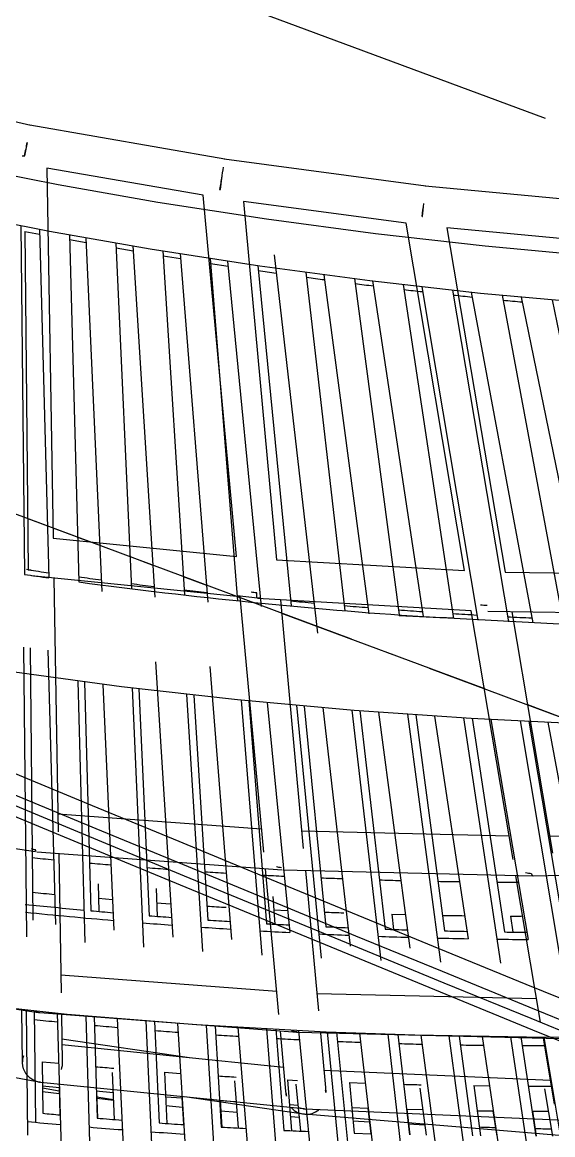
# Model space of a CAD drawing. Header units: millimetres. Extents: x 600121811 to 600690586, y 3472921280 to 3473279938.
# Drawn here: x 600378106 to 600380780, y 3473059061 to 3473064668 of the extents above; entities that cross this region are included whole.
import ezdxf

# ---------------------------------------------------------------- set-up
doc = ezdxf.new("R2010")
doc.units = ezdxf.units.MM
doc.header["$LTSCALE"] = 1000
doc.linetypes.add('AX-MALL-GIRD-200$0$DOTE', pattern=[2.42, 2, -0.2, 0.02, -0.2])
for name, color, linetype in [('AX-MALL-GIRD-200$0$A-Grid', 222, 'AX-MALL-GIRD-200$0$DOTE'), ('AX-MALL-GJ-200$0$A-Anno-Note', 241, 'CONTINUOUS'), ('AX-MALL-WALL-GJ$0$A-Detl-Patt', 8, 'CONTINUOUS'), ('AX-MALL-WALL-GJ$0$A-SEE', 254, 'CONTINUOUS'), ('AX-MALL-WALL-GJ$0$A-Wall-Fnsh', 152, 'CONTINUOUS'), ('AX-MALL-WALL-GJ$0$主梁', 30, 'CONTINUOUS')]:
    doc.layers.add(name, color=color, linetype=linetype)
doc.layers.add('AX-MALL-WALL-GJ$0$M-AUX-TO-ARCH', color=1, linetype='CONTINUOUS', plot=False)

# ---------------------------------------------------------------- blocks, each defined once
blk = doc.blocks.new('AX-MALL-GIRD-200')
at = {"layer": 'AX-MALL-GIRD-200$0$A-Grid'}
for p, q in [((600215588.6, 3473125707.5), (600573484.6, 3472992380.8)), ((600214611.2, 3473123083.7), (600572507.2, 3472989756.9))]:
    blk.add_line(p, q, dxfattribs=at)
blk = doc.blocks.new('AX-MALL-WALL-GJ$0$A$C5469763B')
at = {"layer": 'AX-MALL-WALL-GJ$0$A-Detl-Patt'}
for points in [[(-236483.9, 2426, 0.055992), (-115679.2, 1194.4, -0.091487), (-108806.4, 637.9, 0.199165), (-91862.7, 2851.9, -0.091487), (-85363.6, 5155.6, 0.010002), (-64059.8, 8992.3, -0.645417), (-62996.9, 7511.9), (-63092.4, 7346.4)], [(-236398.5, 2314.7, 0.055947), (-115669.1, 1094.9, -0.091487), (-108832.4, 541.4, 0.199165), (-91812.8, 2765.2, -0.091487), (-85347.9, 5056.8, 0.010002), (-64040.2, 8894.3, -0.645417), (-63083.5, 7561.9), (-63129, 7483.1), (-63042.4, 7433.1)], [(-236355.3, 2259.1, 0.055924), (-115664, 1045.2, -0.091487), (-108845.4, 493.1, 0.199165), (-91787.8, 2721.9, -0.091487), (-85340, 5007.4, 0.010002), (-64030.3, 8845.2, -0.645417), (-63126.8, 7586.9), (-63197.3, 7464.7), (-63067.4, 7389.7)], [(-236312.2, 2203.4, 0.055901), (-115658.9, 995.4, -0.091487), (-108858.4, 444.8, 0.199165), (-91762.8, 2678.6, -0.091487), (-85332.1, 4958.1, 0.010002), (-64020.5, 8796.2, -0.645417), (-63170.1, 7611.9), (-63265.6, 7446.4)]]:
    blk.add_lwpolyline(points, format="xyb", dxfattribs=at)
blk = doc.blocks.new('AX-MALL-WALL-GJ$0$fewrgerhgrhtrh')
at = {"layer": 'AX-MALL-WALL-GJ$0$主梁'}
for p, q in [((6662.9, -8971.7), (7685.5, -8697)), ((7668.9, -8908.5), (6840.6, -9131.1)), ((5666.2, -9197.3), (6666.8, -8970.8)), ((6702.9, -9121.6), (6705.2, -9120.4)), ((6840.6, -9131.1), (7720.6, -10655.3)), ((6639.1, -9182.1), (5832.9, -9364.6)), ((7526.5, -10719.2), (6639.1, -9182.1)), ((4689.3, -9379.5), (5670, -9196.5)), ((5699.1, -9350.9), (5702.7, -9349.5)), ((2782.1, -9630), (4694.6, -9378.6)), ((5631.4, -9407.1), (4845, -9553.9)), ((6424.8, -11054.5), (5631.4, -9407.1)), ((5832.9, -9364.6), (6620.3, -10999.6)), ((4715.6, -9529.4), (4716.9, -9535.7)), ((4845, -9553.9), (5526.1, -11289.5)), ((7720.6, -10655.3), (8636.1, -10327.2)), ((8752.5, -10497.9), (7709.5, -10871.8)), ((6620.3, -10999.6), (7526.5, -10719.2)), ((7822.2, -10831.4), (8438.4, -11898.6)), ((7629.1, -10896.8), (6597.1, -11216.1)), ((8265.2, -11998.6), (7629.1, -10896.8)), ((5526.1, -11289.5), (6424.8, -11054.5)), ((6586.8, -11197.6), (6583.8, -11190.1)), ((6589.5, -11203.9), (6586.8, -11197.6)), ((6590.8, -11206.6), (6589.5, -11203.9)), ((6591.9, -11208.9), (6590.8, -11206.6)), ((6592.9, -11210.9), (6591.9, -11208.9)), ((6593.4, -11211.8), (6592.9, -11210.9)), ((6593.9, -11212.6), (6593.4, -11211.8)), ((6708, -11181.8), (7253.8, -12315)), ((6513.2, -11238.2), (5490.8, -11505.5)), ((5507.4, -11241.8), (5708.5, -11241.8)), ((6499.2, -11241.8), (6515, -11241.8)), ((7073.6, -12401.8), (6513.2, -11238.2)), ((6737, -11241.8), (7828.3, -11241.8)), ((8059.2, -11241.8), (8974.3, -11241.8)), ((8395.2, -11823.7), (9386.3, -11427.6)), ((5599.7, -11477), (6067.3, -12668.4)), ((9576.3, -11567.1), (8389, -12041.6)), ((7215.2, -12234.9), (8204.6, -11893.7)), ((8384.5, -12043.2), (7196.3, -12453)), ((8378.4, -12034.5), (8377, -12032.7)), ((8379.1, -12035.4), (8378.4, -12034.5)), ((8379.8, -12036.1), (8379.1, -12035.4)), ((8380.5, -12036.8), (8379.8, -12036.1)), ((8381.1, -12037.5), (8380.5, -12036.8)), ((8381.7, -12038.1), (8381.1, -12037.5)), ((8382.3, -12038.7), (8381.7, -12038.1)), ((8382.9, -12039.2), (8382.3, -12038.7)), ((8383.2, -12039.5), (8382.9, -12039.2)), ((8383.5, -12039.7), (8383.2, -12039.5)), ((8383.8, -12039.9), (8383.5, -12039.7)), ((8384, -12040.1), (8383.8, -12039.9)), ((8384.3, -12040.3), (8384, -12040.1)), ((8384.5, -12040.5), (8384.3, -12040.3)), ((8384.8, -12040.6), (8384.5, -12040.5)), ((8385.1, -12040.8), (8384.8, -12040.6)), ((8385.3, -12040.9), (8385.1, -12040.8)), ((8385.5, -12041.1), (8385.3, -12040.9)), ((8385.8, -12041.2), (8385.5, -12041.1)), ((8386, -12041.3), (8385.8, -12041.2)), ((8386.1, -12041.3), (8386, -12041.3)), ((8386.2, -12041.4), (8386.1, -12041.3)), ((8386.3, -12041.4), (8386.2, -12041.4)), ((8386.5, -12041.5), (8386.3, -12041.4)), ((8680.4, -12717.8), (8306.5, -12070.1)), ((6034, -12583.5), (7022.4, -12295.5)), ((7302.6, -12416.4), (7610.6, -13056)), ((7191.7, -12454.5), (6002.2, -12801.1)), ((7430.4, -13142.7), (7110.4, -12478.2)), ((7572, -12975.9), (8619.9, -12613)), ((6107.4, -12770.4), (6363.6, -13423.2)), ((8799.8, -12762.4), (7553.3, -13194)), ((5995, -12802.8), (3610.7, -13309.1)), ((8890.4, -13081.5), (8721.8, -12789.4)), ((7740.8, -13326.3), (8828.7, -12974.6)), ((6330.3, -13338.6), (7379.1, -13036.2)), ((7659.4, -13157.3), (7778.5, -13404.7)), ((9007.9, -13126.9), (7719.3, -13543.4)), ((7548.3, -13195.6), (6298.2, -13556)), ((7598.3, -13491.5), (7467.1, -13219)), ((7541, -13194.5), (7540.6, -13194.3)), ((7541.3, -13194.7), (7541, -13194.5)), ((7541.7, -13194.8), (7541.3, -13194.7)), ((7542.1, -13195), (7541.7, -13194.8)), ((7542.4, -13195.1), (7542.1, -13195)), ((7542.8, -13195.3), (7542.4, -13195.1)), ((7543.1, -13195.4), (7542.8, -13195.3)), ((7543.5, -13195.5), (7543.1, -13195.4)), ((7543.8, -13195.6), (7543.5, -13195.5)), ((7544.2, -13195.7), (7543.8, -13195.6)), ((7544.5, -13195.7), (7544.2, -13195.7)), ((7544.8, -13195.8), (7544.5, -13195.7)), ((7545.2, -13195.8), (7544.8, -13195.8)), ((7545.3, -13195.8), (7545.2, -13195.8)), ((7545.5, -13195.9), (7545.3, -13195.8)), ((7545.8, -13193.2), (7545.5, -13193.1)), ((7545.7, -13195.9), (7545.5, -13195.9)), ((7545.8, -13195.9), (7545.7, -13195.9)), ((7546.1, -13193.3), (7545.8, -13193.2)), ((7546, -13195.9), (7545.8, -13195.9)), ((7546.1, -13195.9), (7546, -13195.9)), ((7546.4, -13193.4), (7546.1, -13193.3)), ((7546.4, -13195.9), (7546.1, -13195.9)), ((7546.6, -13193.5), (7546.4, -13193.4)), ((7546.7, -13195.9), (7546.4, -13195.9)), ((7546.9, -13193.6), (7546.6, -13193.5)), ((7546.9, -13195.8), (7546.7, -13195.9)), ((7547.2, -13193.7), (7546.9, -13193.6)), ((7547.1, -13195.8), (7546.9, -13195.8)), ((7547.2, -13195.8), (7547.1, -13195.8)), ((7547.4, -13193.8), (7547.2, -13193.7)), ((7547.3, -13195.8), (7547.2, -13195.8)), ((7547.5, -13195.8), (7547.3, -13195.8)), ((7547.7, -13193.9), (7547.4, -13193.8)), ((7547.6, -13195.7), (7547.5, -13195.8)), ((7547.7, -13195.7), (7547.6, -13195.7)), ((7548, -13194), (7547.7, -13193.9)), ((7547.9, -13195.7), (7547.7, -13195.7)), ((7548, -13195.6), (7547.9, -13195.7)), ((7548.2, -13194.1), (7548, -13194)), ((7548.1, -13195.6), (7548, -13195.6)), ((7548.3, -13195.6), (7548.1, -13195.6)), ((7548.5, -13194.1), (7548.2, -13194.1)), ((7548.7, -13194.2), (7548.5, -13194.1)), ((7549, -13194.2), (7548.7, -13194.2)), ((7549.2, -13194.3), (7549, -13194.2)), ((7549.5, -13194.3), (7549.2, -13194.3)), ((7549.7, -13194.3), (7549.5, -13194.3)), ((7550, -13194.4), (7549.7, -13194.3)), ((7550.2, -13194.4), (7550, -13194.4)), ((7550.5, -13194.4), (7550.2, -13194.4)), ((7550.7, -13194.4), (7550.5, -13194.4)), ((7550.9, -13194.4), (7550.7, -13194.4)), ((7551.1, -13194.4), (7550.9, -13194.4)), ((7551.4, -13194.4), (7551.1, -13194.4)), ((7551.6, -13194.4), (7551.4, -13194.4)), ((7551.8, -13194.3), (7551.6, -13194.4)), ((7552, -13194.3), (7551.8, -13194.3)), ((7552.3, -13194.3), (7552, -13194.3)), ((7552.5, -13194.2), (7552.3, -13194.3)), ((7552.7, -13194.2), (7552.5, -13194.2)), ((7552.9, -13194.1), (7552.7, -13194.2)), ((7553.1, -13194.1), (7552.9, -13194.1)), ((7553.3, -13194), (7553.1, -13194.1)), ((9044.9, -13198.5), (7727.2, -13568.6)), ((6459, -13666.3), (7545.7, -13382.2)), ((7778.5, -13404.7), (7790.1, -13428.7)), ((6448.6, -13639.9), (7084.7, -13502.7)), ((7609.9, -13515.5), (7598.3, -13491.5)), ((6290.6, -13557.7), (3784.6, -14073.9)), ((6403.7, -13525.6), (6491.3, -13748.8)), ((7713.8, -13545), (6423.6, -13882.3)), ((6305.2, -13821.9), (6208.2, -13574.7)), ((7721.2, -13570.1), (7131.1, -13697.3)), ((6415.9, -13883.8), (3843.7, -14344.5))]:
    blk.add_line(p, q, dxfattribs=at)
for centre, radius, start, end in [((3527.5, -9918.4), 3276.4, 14.0962, 15.227), ((2943.6, -9916.7), 3842.5, 11.9424, 12.9148), ((1858.6, -10161.7), 3928.9, 11.9307, 13.5884), ((1190.9, -10134.7), 4577.1, 9.8668, 10.7075), ((243.9, -10311.5), 4542.9, 9.8453, 10.7112), ((4666.9, -9374.7), 168.6, 283.98, 288.3087), ((7700, -13472.1), 100, 25.7143, 33.3914), ((7700, -13472.1), 100, 198.037, 205.7143), ((7700, -13472.1), 100, 242.3829, 330.3907), ((6413.9, -13872.7), 11.2, 280.2927, 297.7449)]:
    blk.add_arc(centre, radius, start, end, dxfattribs=at)
at = {"layer": 'AX-MALL-WALL-GJ$0$主梁', "extrusion": (0, 0, -1)}
for centre, radius, start, end in [((1611.1, -10309.2), 6374.6, 172.40972, 173.03192), ((-7642.2, -10723.4), 132.1, 246.545, 261.3158), ((-6539.7, -11065.6), 132, 250.5094, 262.9048), ((-5443.1, -11353.7), 131.7, 254.1967, 264.3505), ((-8339.8, -11929.9), 109.3, 250.1351, 266.6033), ((-7154.2, -12340.1), 109.2, 253.6062, 267.3413), ((-5966.9, -12687.3), 108.9, 256.7337, 267.9739), ((-6015.9, -12777.2), 28.9, 308.7342, 326.0656), ((-7518, -13094.5), 102.3, 254.3936, 269.2735), ((-6268.8, -13455.7), 102, 257.2095, 269.5092), ((-6295.9, -13546.6), 9.69, 256.3038, 298.2824), ((-7688.4, -13447.9), 100.1, 253.7761, 269.9739), ((-7710.4, -13531.9), 13.6, 255.403, 268.177), ((-7710.4, -13531.9), 13.6, 243.1706, 255.3056), ((-7715.2, -13530.6), 13.4, 252.1429, 265.069), ((-7716.9, -13550.2), 20.3, 257.8568, 267.8619), ((-7716.9, -13550.2), 20.3, 247.7149, 257.81), ((-7721.7, -13549.2), 20.2, 254.334, 264.4363), ((-6398.4, -13785.3), 100.2, 338.5724, 359.9772), ((-6398.1, -13785.4), 100.2, 158.5724, 179.9772), ((-6398.4, -13785.3), 100.1, 270.0354, 338.5856), ((-6398.3, -13785.5), 99.9, 256.2857, 270.0176), ((-6420.1, -13868.8), 13.9, 255.5214, 274.2463)]:
    blk.add_arc(centre, radius, start, end, dxfattribs=at)
blk = doc.blocks.new('AX-MALL-WALL-GJ$0$edhtrhrtjy')
at = {"layer": 'AX-MALL-WALL-GJ$0$A-Wall-Fnsh'}
for p, q in [((7053.3, -9107.9), (7591.3, -8961.7)), ((6513.6, -9242.4), (7053.3, -9107.9)), ((7114.1, -9338.8), (7657.1, -9191.2)), ((5972.4, -9365.2), (6513.6, -9242.4)), ((7464.4, -9245), (8354.3, -10669.2)), ((7313.2, -9286.2), (8208, -10718)), ((6569.4, -9474.6), (7114.1, -9338.8)), ((7068.5, -9350.7), (7942, -10804.4)), ((7219.8, -9311.1), (8088.6, -10757.1)), ((5429.9, -9476.5), (5972.4, -9365.2)), ((6825.1, -9412.4), (7676.8, -10887.5)), ((6976.3, -9374.3), (7823.6, -10841.9)), ((6023.4, -9598.5), (6569.4, -9474.6)), ((6582.8, -9471.4), (7412.1, -10967.6)), ((6734, -9434.8), (7559.2, -10923.5)), ((4928.1, -9569.1), (5429.9, -9476.5)), ((6071.2, -9521.6), (6942.8, -11232.3)), ((6341.7, -9527.7), (7150.9, -11049.7)), ((6492.9, -9492.6), (7295.4, -11002)), ((4383.2, -9658.6), (4928.1, -9569.1)), ((6252.9, -9547.8), (7032.3, -11077.4)), ((5475.9, -9710.7), (6023.4, -9598.5)), ((5862.8, -9632.6), (6629.6, -11204.8)), ((6014, -9600.5), (6769.7, -11149.8)), ((5539.4, -9698.3), (6246.2, -11285.7)), ((5625, -9681.3), (6369.4, -11277.8)), ((5776.2, -9650.6), (6507.6, -11219.2)), ((5786.8, -9673.3), (5873.8, -9655.2)), ((4969.6, -9804.2), (5475.9, -9710.7)), ((5303.6, -9743.6), (5985.2, -11349.3)), ((5313.4, -9766.7), (5398.5, -9750.5)), ((5388.3, -9727.6), (6109.6, -11347.8)), ((5549.6, -9721.2), (5635.6, -9704.1)), ((4419.9, -9894.5), (4969.6, -9804.2)), ((5068.9, -9786.6), (5724.7, -11410)), ((5078.2, -9809.8), (5162.3, -9794.6)), ((5152.5, -9771.6), (5850, -11414.8)), ((4824.3, -9829.2), (5454.2, -11470.1)), ((4853.3, -9849.1), (4927.2, -9836.4)), ((4853.3, -9849.1), (5464.6, -11441.7)), ((4917.8, -9813.2), (5576.4, -11443.3)), ((7412.1, -10967.6), (8223.3, -10712.9)), ((5371.9, -11200), (5478.1, -11200)), ((5639.9, -11200), (5758.9, -11200)), ((5921.8, -11200), (6043.8, -11200)), ((6208, -11200), (6333.2, -11200)), ((7817, -11363.4), (8380.5, -11183.5)), ((8186.1, -11247), (8785.6, -12244.9)), ((8053.4, -11289.5), (8673, -12362.6)), ((8095.6, -11276.1), (8635, -12210.4)), ((7250.5, -11531.1), (7817, -11363.4)), ((7781.6, -11374.3), (8387.4, -12467.3)), ((7822.7, -11361.6), (8350.6, -12314)), ((7913, -11333.6), (8475.5, -12307.9)), ((7640.7, -11417), (8190.9, -12409.7)), ((7510.3, -11455.8), (8101.9, -12568.4)), ((7550.4, -11444), (8066.2, -12414)), ((6681.5, -11686.4), (7250.5, -11531.1)), ((7239.7, -11534.2), (7816.3, -12665.9)), ((7278.7, -11523.1), (7781.8, -12510.6)), ((7368.9, -11497.2), (7932.1, -12556.4)), ((6492.1, -11579.5), (7075.3, -12830.1)), ((7007.5, -11599.1), (7497.4, -12603.7)), ((7097.7, -11574.1), (7647.5, -12653.1)), ((6227.4, -11651.3), (6792.9, -12921.5)), ((6827.1, -11648), (7337.3, -12694.1)), ((6969.6, -11609.5), (7530.7, -12760)), ((6110.9, -11829.1), (6681.5, -11686.4)), ((6700, -11681.6), (7245.1, -12850.5)), ((6736.8, -11671.9), (7213, -12693.3)), ((6431, -11750.7), (6959.4, -12937.5)), ((6466.6, -11741.7), (6928.6, -12779.4)), ((5250.9, -12019.7), (6110.9, -11829.1)), ((5578.7, -11814.7), (6101.9, -13177.8)), ((5610.4, -11807.1), (6101.9, -13087.6)), ((5698.7, -11785.8), (6216.8, -13068.1)), ((6162.4, -11816.8), (6673.6, -13021.1)), ((6196.8, -11808.5), (6644.1, -12862.1)), ((5894.4, -11879.9), (6387.8, -13101.2)), ((5927.6, -11872.2), (6359.5, -12941.4)), ((6018.5, -11851), (6503, -12992.4)), ((8351.8, -12227.9), (8404.3, -12208.4)), ((8351.8, -12227.9), (8391.4, -12299.3)), ((7787.4, -12428.6), (7852.3, -12406.3)), ((7787.4, -12428.6), (7822.3, -12497.1)), ((7193.7, -12553.8), (7253, -12680.9)), ((8727.6, -12739.1), (9346.5, -12503.6)), ((7222.3, -12615.3), (7288.6, -12594.1)), ((6628.8, -12722.3), (6683.4, -12850.9)), ((6656.7, -12787.9), (6724.5, -12768)), ((8108.2, -12958.3), (8727.6, -12739.1)), ((8613.3, -12780.8), (8858.3, -13222.8)), ((8721.7, -12741.3), (9028, -13271.8)), ((6346.2, -12801.4), (6398.5, -12930.7)), ((8563.4, -12798.8), (8895.5, -13398)), ((6373.6, -12869), (6442.4, -12849.7)), ((8320.5, -12885), (8558.6, -13332.8)), ((8429.2, -12846.7), (8755.5, -13435.4)), ((8136.8, -12948.6), (8425.3, -13491.2)), ((8271.8, -12902), (8594.5, -13508.9)), ((7685.1, -13098.7), (8108.2, -12958.3)), ((7980.2, -13001.6), (8293.1, -13615.8)), ((8027.6, -12985.6), (8258.5, -13438.8)), ((8816, -12985), (8936.4, -13193.5)), ((7844.3, -13046.7), (8151.6, -13649.8)), ((7059, -13292.5), (7685.1, -13098.7)), ((7688.6, -13097.5), (7991.5, -13718.6)), ((7734.7, -13082.6), (7978.4, -13582.3)), ((8476.3, -13093.6), (8551.1, -13066.6)), ((8476.3, -13093.6), (8596.3, -13319.2)), ((8796.6, -13111.5), (8872.7, -13083.2)), ((8798.4, -13110.8), (8860.1, -13222.2)), ((7551.8, -13141.3), (7849.2, -13751.1)), ((7396.9, -13189.9), (7689.5, -13817.6)), ((7441.7, -13176), (7657.6, -13638.9)), ((8225.4, -13200), (8337.8, -13411.2)), ((8536.1, -13206), (8613.1, -13178.4)), ((8611.3, -13179.1), (8673.4, -13291.2)), ((7105.1, -13278.8), (7387.3, -13912.5)), ((7148.6, -13265.8), (7356.7, -13733.1)), ((7259.3, -13232.3), (7546.5, -13848.4)), ((7883.3, -13298), (7959.4, -13272.6)), ((6429.6, -13470.8), (7059, -13292.5)), ((6966.7, -13319.7), (7243.7, -13941.7)), ((7883.3, -13298), (7995.6, -13528.3)), ((8199.7, -13323.4), (8277, -13296.9)), ((8201.5, -13322.8), (8260.3, -13438.2)), ((6813.4, -13364), (7084.8, -14003.6)), ((6855.4, -13352), (7055.5, -13823.4)), ((7586.3, -13394.2), (7634.8, -13378.7)), ((7586.3, -13394.2), (7694.8, -13627)), ((7633.8, -13398.8), (7738.3, -13613)), ((7938.4, -13411), (8016.7, -13385.1)), ((8014.9, -13385.7), (8074.1, -13501.9)), ((8313.8, -13366.2), (8236.2, -13391)), ((6521.5, -13445.8), (6782.1, -14090.7)), ((6562.1, -13434.6), (6754.1, -13909.9)), ((6674.1, -13403.5), (6940.6, -14031.2)), ((8047.6, -13449.9), (7969.1, -13473.9)), ((5796.9, -13633.3), (6429.6, -13470.8)), ((6381.5, -13483.7), (6637.2, -14116.8)), ((7337.7, -13492.3), (7438.2, -13708)), ((7639.1, -13507.5), (7680.4, -13494.4)), ((7995.6, -13528.3), (8075.9, -13501.3)), ((6229.6, -13524), (6455.5, -14112.5)), ((6268.6, -13513.7), (6469.1, -14036)), ((6991.3, -13574.8), (7070.1, -13551.8)), ((7708.3, -13551.6), (7665.5, -13564)), ((6991.3, -13574.8), (7092.3, -13812.6)), ((7302.3, -13611.1), (7381.9, -13587.1)), ((7304.1, -13610.6), (7358.4, -13732.6)), ((6744.8, -13667.4), (6837.7, -13886.3)), ((7039.6, -13688.4), (7120.4, -13664.9)), ((7118.7, -13665.5), (7173.5, -13788.5)), ((7405.5, -13637.7), (7325.9, -13659.6)), ((6395.4, -13739.8), (6476.2, -13718.3)), ((7138.6, -13710.1), (7057.8, -13731.3)), ((6395.4, -13739.8), (6488.7, -13982.7)), ((6702.8, -13783), (6784.3, -13760.6)), ((6704.5, -13782.6), (6755.8, -13909.4)), ((6439.1, -13853.6), (6522.1, -13831.7)), ((6520.4, -13832.2), (6572.1, -13960.2)), ((6798.9, -13795.1), (6716.3, -13811.8)), ((6799.8, -13797.2), (6718.6, -13817.4)), ((6527.2, -13849), (6443.5, -13865)), ((6532.6, -13862.4), (6450, -13881.9))]:
    blk.add_line(p, q, dxfattribs=at)
for centre, radius, start, end in [((468.6, 16154.2), 26369, 284.86333, 285.07448), ((447.2, 16235.9), 26453.4, 284.31705, 284.52425), ((424.6, 16325.6), 26546, 283.77659, 283.97992), ((403.9, 16410.9), 26633.8, 283.2417, 283.44134), ((380.6, 16511.5), 26737, 282.71243, 282.9084), ((358.6, 16610.3), 26838.2, 282.18866, 282.38111), ((-383.8, 15301.1), 27376, 287.41756, 287.67661), ((-362.3, 15231.9), 27303.5, 286.83821, 287.09522), ((-690.1, 14341.6), 26574.4, 287.49022, 288.08105), ((-264.2, 14872.4), 26956.1, 282.83672, 286.54499), ((-336.8, 15146.7), 27214.6, 286.26032, 286.51556), ((-302.4, 15027.6), 27090.6, 285.683, 285.93686), ((-277.1, 14936.4), 26996, 285.10636, 285.35868), ((-256.4, 14859), 26915.8, 284.53073, 284.78147), ((-234, 14771.4), 26825.4, 283.95595, 284.20531), ((-211.3, 14679.1), 26730.4, 283.38174, 283.62985), ((-189.9, 14588.1), 26636.9, 282.80797, 283.0549), ((-171.6, 14506.3), 26553.1, 282.25498, 282.48043), ((-177.8, 14506.4), 26580.1, 282.23299, 282.50263), ((-834.4, 12786.1), 26476.6, 290.01421, 290.24882), ((-765.1, 12593.8), 26272.2, 289.36841, 289.60453), ((-719.3, 12462.1), 26132.7, 288.72138, 288.95861), ((-928.6, 13596.7), 27522.1, 289.70365, 289.93896), ((-810.2, 12635.4), 26497.6, 289.48695, 289.72762), ((-966.3, 13630.5), 27603.4, 289.6776, 290.00202), ((-665.6, 12301.6), 25963.4, 288.07255, 288.31129), ((-865.7, 13418.9), 27333.5, 289.07311, 289.30962), ((-612.8, 12137.9), 25791.4, 287.42149, 287.66196), ((-901, 13446.3), 27407.9, 289.04972, 289.37355), ((-796.9, 13217.5), 27120.7, 288.44028, 288.6784), ((-566, 11986.7), 25633.1, 286.76846, 287.01068), ((-704.9, 12327.9), 26172.6, 288.18879, 288.40403), ((-830.2, 13239.2), 27189.1, 288.41943, 288.74306), ((-518.8, 11827.8), 25467.4, 286.11331, 286.35752), ((-768.5, 13052.4), 26992.4, 287.78656, 288.10983), ((-738.3, 13039.9), 26933.6, 287.80498, 288.04461), ((-687.3, 12879.2), 26765.1, 287.16794, 287.40911), ((-471.7, 11663), 25296.1, 285.45538, 285.70182), ((-598.8, 11994.9), 25823, 286.88163, 287.09897), ((-715.6, 12886.1), 26817.8, 287.15187, 287.47461), ((-434.2, 11524.9), 25152.9, 284.79576, 285.04433), ((-654.2, 12684.9), 26607.5, 286.51456, 286.83731), ((-627.6, 12683.5), 26560.5, 286.52842, 286.7716), ((-15.5, 10691.9), 25051.7, 290.19916, 290.46468), ((-571.6, 12492.4), 26361.3, 285.8859, 286.13125), ((-595.7, 12485.9), 26400.1, 285.87415, 286.19696), ((-28.3, 10727.8), 25089.8, 289.4873, 289.75229), ((-483.9, 12174.5), 26031.5, 284.51081, 285.16699), ((-462.3, 11520.1), 25329, 284.90264, 285.15638), ((-520.8, 12217.3), 26121.3, 284.57738, 285.55462), ((-523.9, 12322.8), 26185.1, 285.24088, 285.48834), ((-16.1, 10692.3), 25052.3, 288.7782, 289.0436), ((-64.4, 10727.8), 25306.2, 290.34656, 290.61755), ((-19.2, 10701.7), 25062.1, 288.07089, 288.33636), ((-14.4, 10687.2), 25046.8, 287.3657, 287.63165), ((-54.3, 10699.9), 25276.5, 288.9219, 289.1236), ((-14.2, 10686.3), 25046, 286.66259, 286.92904), ((-10.6, 10674), 25033.1, 285.96126, 286.22849), ((-12.1, 10679.4), 25038.7, 285.26194, 285.52994), ((-41.1, 10659.4), 25233.9, 286.79878, 287.00479), ((-9.4, 10669.4), 25028.4, 284.56424, 284.83333), ((-328.6, 11341.8), 26226.3, 287.72864, 288.00029), ((-34.9, 10638.4), 25212, 285.39187, 285.60129), ((-289.2, 11216.6), 26095, 287.03773, 287.31123), ((-278.8, 11182.4), 26059.2, 286.3466, 286.62113), ((-317.5, 11158.9), 26094.9, 286.35879, 286.73064), ((-242, 11055.9), 25927.5, 285.65437, 285.93112), ((-236.3, 11034.4), 25905.2, 285.04623, 285.24123), ((-277.5, 11021.7), 25952, 285.66913, 286.04025), ((-268.6, 10989), 25918.2, 284.98024, 285.34919)]:
    blk.add_arc(centre, radius, start, end, dxfattribs=at)
at = {"layer": 'AX-MALL-WALL-GJ$0$A-Wall-Fnsh', "extrusion": (0, 0, -1)}
for centre, radius, start, end in [((-1315.4, 8452.9), 22914, 250.62074, 250.8286), ((-1256.4, 8624.7), 23095.6, 251.31653, 251.52378)]:
    blk.add_arc(centre, radius, start, end, dxfattribs=at)
blk = doc.blocks.new('AX-MALL-WALL-GJ')
at = {"layer": 'AX-MALL-WALL-GJ$0$A-SEE'}
blk.add_blockref('AX-MALL-GIRD-200', (0, 0), dxfattribs=at)
at = {"layer": 'AX-MALL-WALL-GJ$0$A-Wall-Fnsh', "rotation": 339.5681613092246}
blk.add_blockref('AX-MALL-WALL-GJ$0$edhtrhrtjy', (600377009.6, 3473074537.4), dxfattribs=at)
at = {"layer": 'AX-MALL-WALL-GJ$0$M-AUX-TO-ARCH', "rotation": 339.5681613092246}
blk.add_blockref('AX-MALL-WALL-GJ$0$A$C5469763B', (600557212.3, 3472995454.7), dxfattribs=at)
at = {"layer": 'AX-MALL-WALL-GJ$0$主梁', "rotation": 339.5681613092246}
blk.add_blockref('AX-MALL-WALL-GJ$0$fewrgerhgrhtrh', (600377024.3, 3473074576.6), dxfattribs=at)

msp = doc.modelspace()

# ---------------------------------------------------------------- block references
at = {"layer": 'AX-MALL-GJ-200$0$A-Anno-Note'}
msp.add_blockref('AX-MALL-WALL-GJ', (0, 0), dxfattribs=at)

doc.saveas('drawing.dxf')
